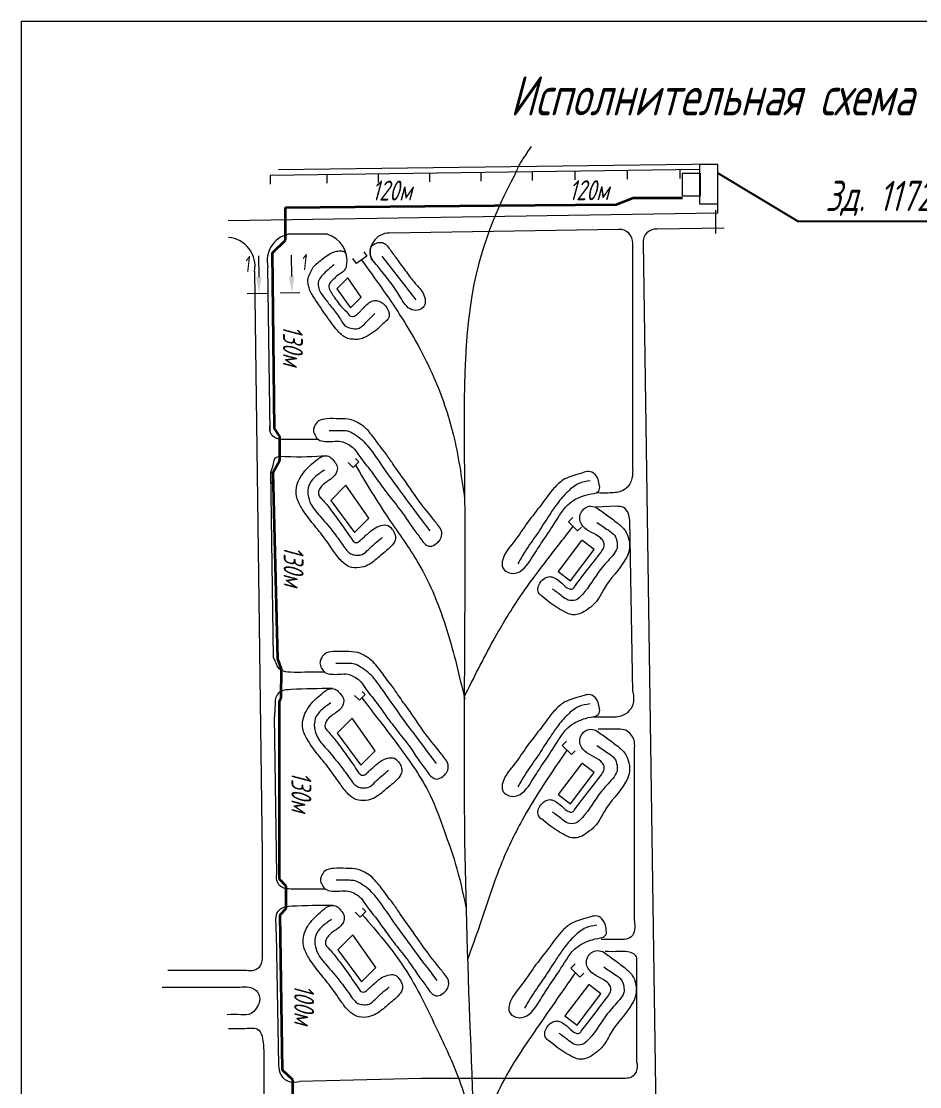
# Model space of a CAD drawing. Header units: millimetres. Extents: x 13096 to 18634, y -492 to 9335.
# Drawn here: x 13145 to 13603, y 1580 to 2123 of the extents above; entities that cross this region are included whole.
import ezdxf
from ezdxf import colors
from ezdxf.entities.mleader import LeaderData, LeaderLine
from ezdxf.enums import TextEntityAlignment as Align
from ezdxf.math import Vec2, Vec3

# ---------------------------------------------------------------- set-up
doc = ezdxf.new("R2010")
doc.units = ezdxf.units.MM
for name, color, linetype, lineweight in [('Линия выноска', 137, 'Continuous', 20), ('Линия связи (Вновь)', 3, 'Continuous', 60), ('Рамка толстая', 7, 'Continuous', 60), ('Строительный', 251, 'Continuous', 13), ('ТаБлица', 253, 'Continuous', 25), ('текст', 7, 'Continuous', 25), ('Элемент эл. схем', 7, 'Continuous', 35)]:
    doc.layers.add(name, color=color, linetype=linetype, lineweight=lineweight)
doc.styles.add('Simplex', font='simplex.shx', dxfattribs={"width": 0.7, "oblique": 15})

# ---------------------------------------------------------------- blocks, each defined once
blk = doc.blocks.new('_None')

msp = doc.modelspace()

# ---------------------------------------------------------------- linework, layer by layer
at = {"color": 18, "lineweight": 20, "true_color": 0x000000}
for points in [[(13490.56937, 2050.43701), (13499.45818, 2050.43701), (13499.45818, 2030.07705), (13490.56937, 2030.07705)], [(13481.74288, 2045.82867), (13490.58756, 2045.82867), (13490.58756, 2034.15806), (13481.74288, 2034.15806)]]:
    msp.add_lwpolyline(points, close=True, dxfattribs=at)
at = {"layer": 'Линия связи (Вновь)', "color": 18, "lineweight": 35, "true_color": 0x000000}
for p, q in [((13447.92591, 2029.88282), (13456.51825, 2033.22043)), ((13456.51825, 2033.22043), (13481.65767, 2033.18655)), ((13279.3612, 2028.39962), (13385.90346, 2029.31743)), ((13279.36666, 2011.62569), (13279.3612, 2028.39962)), ((13385.90346, 2029.31743), (13447.92591, 2029.88282)), ((13272.72419, 2005.17204), (13279.36666, 2011.62569)), ((13273.70527, 1915.71324), (13272.72419, 2005.17204)), ((13276.39633, 1911.59679), (13273.70527, 1915.71324)), ((13276.39633, 1899.51952), (13276.39633, 1911.59679)), ((13273.09342, 1893.45197), (13276.39633, 1899.51952)), ((13275.42832, 1798.17335), (13273.09342, 1893.45197)), ((13277.2137, 1792.9281), (13275.42832, 1798.17335)), ((13277.13248, 1778.37708), (13277.2137, 1792.9281)), ((13276.26515, 1776.84336), (13277.13248, 1778.37708)), ((13276.26515, 1685.75167), (13276.26515, 1776.84336)), ((13279.65004, 1682.32766), (13276.26515, 1685.75167)), ((13279.65004, 1670.8104), (13279.65004, 1682.32766)), ((13276.50909, 1667.71354), (13279.65004, 1670.8104)), ((13277.77921, 1588.4049), (13276.50909, 1667.71354)), ((13282.98985, 1583.53185), (13277.77921, 1588.4049)), ((13282.98985, 1575.16981), (13282.98985, 1583.53185))]:
    msp.add_line(p, q, dxfattribs=at)
at = {"layer": 'Рамка толстая', "color": 18, "lineweight": 20, "true_color": 0x000000}
for q in [(14113.25892, 2123.26936), (13144.63392, 790.14436)]:
    msp.add_line((13144.63392, 2123.26936), q, dxfattribs=at)
at = {"layer": 'Строительный', "color": 18, "lineweight": 20, "true_color": 0x000000}
for p, q in [((13499.45818, 2050.43701), (13275.7881, 2047.46889)), ((13490.56937, 2047.73577), (13271.39915, 2044.66019)), ((13271.5229, 2044.66193), (13271.5229, 2040.25193)), ((13300.44024, 2045.06772), (13300.44024, 2040.65772)), ((13326.57171, 2045.43442), (13326.57171, 2041.02442)), ((13352.70318, 2045.80112), (13352.70318, 2041.39112)), ((13378.83465, 2046.16782), (13378.83465, 2041.75782)), ((13404.96612, 2046.53452), (13404.96612, 2042.12452)), ((13426.8355, 2046.84141), (13426.8355, 2042.43141)), ((13453.38819, 2047.21402), (13453.38819, 2042.80402)), ((13480.36556, 2047.59259), (13480.36556, 2043.18259)), ((13498.64234, 2015.11812), (13498.64234, 2026.89477)), ((13499.45818, 2030.07705), (13499.45818, 2025.38195)), ((13499.45818, 2025.38195), (13250.08462, 2021.5591)), ((13449.06158, 2017.05009), (13332.19059, 2015.321)), ((13502.87113, 2017.81827), (13468.76941, 2017.25467)), ((13300.46777, 2014.68959), (13280.63777, 2014.68959)), ((13456.29365, 1894.65949), (13456.29365, 2010.05714)), ((13461.53734, 2010.26172), (13476.07845, 1029.96655)), ((13319.19929, 2005.64753), (13320.75394, 2003.42666)), ((13315.42434, 1999.69585), (13313.61924, 2002.27451)), ((13320.75394, 2003.42666), (13315.42434, 1999.69585)), ((13328.46689, 2003.45214), (13345.75987, 1981.18962)), ((13263.49262, 1995.66935), (13267.3676, 1698.95312)), ((13271.53347, 1913.79096), (13270.2934, 1997.93414)), ((13311.12817, 1992.51733), (13305.46962, 1986.85878)), ((13317.82348, 1982.64265), (13311.12817, 1992.51733)), ((13305.46962, 1986.85878), (13312.4039, 1977.22306)), ((13312.4039, 1977.22306), (13317.82348, 1982.64265)), ((13311.24817, 1898.24467), (13313.75376, 1895.73909)), ((13313.75376, 1895.73909), (13316.64625, 1898.63157)), ((13316.64625, 1898.63157), (13315.00945, 1900.26838)), ((13273.2281, 1798.80443), (13271.83159, 1893.56248)), ((13310.05845, 1886.66927), (13302.39639, 1879.00721)), ((13321.78083, 1869.97097), (13310.05845, 1886.66927)), ((13302.39639, 1879.00721), (13314.49642, 1862.68657)), ((13447.81317, 1875.94845), (13437.56809, 1875.47522)), ((13314.49642, 1862.68657), (13321.78083, 1869.97097)), ((13423.54607, 1867.96153), (13425.74431, 1870.21444)), ((13456.4008, 1781.30937), (13454.79151, 1868.84742)), ((13428.20242, 1863.41819), (13423.54607, 1867.96153)), ((13430.09565, 1865.35851), (13428.20242, 1863.41819)), ((13314.53278, 1779.55642), (13317.03837, 1777.05083)), ((13317.03837, 1777.05083), (13319.93086, 1779.94332)), ((13319.93086, 1779.94332), (13318.29405, 1781.58012)), ((13274.85707, 1688.2727), (13273.67208, 1768.6785)), ((13313.34306, 1767.98102), (13305.681, 1760.31896)), ((13325.06544, 1751.28272), (13313.34306, 1767.98102)), ((13305.681, 1760.31896), (13317.78103, 1743.99832)), ((13420.40345, 1753.92143), (13422.60169, 1756.17435)), ((13317.78103, 1743.99832), (13325.06544, 1751.28272)), ((13425.05979, 1749.37809), (13420.40345, 1753.92143)), ((13426.95302, 1751.31842), (13425.05979, 1749.37809)), ((13457.1651, 1664.54805), (13457.1651, 1751.91243)), ((13267.3676, 1698.95312), (13267.3676, 1652.60787)), ((13314.8049, 1669.0047), (13317.31049, 1666.49911)), ((13317.31049, 1666.49911), (13320.20298, 1669.3916)), ((13320.20298, 1669.3916), (13318.56618, 1671.0284)), ((13274.54158, 1658.13558), (13275.80573, 1590.94407)), ((13313.61518, 1657.4293), (13305.95312, 1649.76724)), ((13325.33756, 1640.731), (13313.61518, 1657.4293)), ((13305.95312, 1649.76724), (13318.05315, 1633.44659)), ((13318.05315, 1633.44659), (13325.33756, 1640.731)), ((13424.75233, 1640.47262), (13426.95057, 1642.72553)), ((13458.39497, 1592.35361), (13458.39497, 1641.99075)), ((13259.17441, 1639.22787), (13219.27385, 1639.22787)), ((13429.40867, 1635.92928), (13424.75233, 1640.47262)), ((13431.30191, 1637.8696), (13429.40867, 1635.92928)), ((13216.48153, 1630.77783), (13255.95914, 1630.77783)), ((13348.34597, 1584.23176), (13286.39961, 1582.69533)), ((13434.69912, 1584.23176), (13348.34597, 1584.23176))]:
    msp.add_line(p, q, dxfattribs=at)
for points in [[(13430.23206, 1858.46033), (13418.27935, 1842.76207), (13424.5348, 1837.99915), (13436.66986, 1853.9369), (13430.41441, 1858.69982)], [(13430.23206, 1744.72446), (13418.27935, 1729.0262), (13424.5348, 1724.26328), (13436.66986, 1740.20103), (13430.41441, 1744.96395)], [(13433.86065, 1632.10426), (13421.7256, 1616.16651), (13427.98105, 1611.40359), (13440.1161, 1627.34134), (13433.86065, 1632.10426)]]:
    msp.add_lwpolyline(points, dxfattribs=at)
for centre, radius, start, end in [((13449.72076, 2010.49565), 6.58751, 356.1831717, 95.7428842), ((13468.11024, 2010.70023), 6.58751, 84.2571158, 183.8168283), ((13249.19893, 1998.46767), 14.56504, 348.9231227, 85.8692236), ((13283.89894, 2001.10534), 13.97022, 103.4995273, 193.1203426), ((13296.83802, 2001.31364), 13.85969, 348.9529646, 74.8176439), ((13332.31561, 2005.43225), 9.88954, 90.724334, 202.1324937)]:
    msp.add_arc(centre, radius, start, end, dxfattribs=at)
msp.add_open_spline([(13404.45068, 2059.43562), (13395.06364, 2045.25591), (13404.45068, 2059.43562), (13368.1513, 1993.65141), (13371.93329, 1860.77405), (13368.14568, 1688.59428), (13380.10736, 1490.54367), (13378.1932, 1296.71058), (13376.06045, 1162.7757), (13379.64698, 1075.81382), (13389.28079, 1025.13676), (13389.28079, 1025.13676), (13389.28079, 1025.13676), (13389.28079, 1025.13676), (13389.28079, 1025.13676), (13389.28079, 1025.13676), (13389.28079, 1025.13676), (13389.28079, 1025.13676), (13389.28079, 1025.13676)], degree=3, knots=[0, 0, 0, 0, 25.836333109, 49.871244762, 76.873917157, 116.334767859, 166.936096042, 211.721259242, 248.246118291, 257.850777941, 271.152471293, 282.284588503, 290.662390358, 305.749777897, 312.760031631, 324.633986925, 330.142951601, 332.123990533, 332.123990533, 332.123990533, 332.123990533], dxfattribs=at)
for points in [[(13326.32455, 1998.35108), (13337.74441, 1982.84837), (13343.76273, 1976.17949), (13347.55865, 1976.17949), (13349.86009, 1977.88155), (13350.51766, 1980.8079), (13349.44165, 1984.57036), (13344.83509, 1990.35324), (13340.34992, 1996.18618), (13335.23588, 2003.15759), (13331.64401, 2008.10044), (13329.79185, 2009.9526), (13327.66877, 2010.54902), (13325.72598, 2010.13097), (13323.54409, 2008.99626), (13322.42607, 2005.43225), (13323.48509, 2001.87465), (13326.32455, 1998.35108)], [(13310.4409, 1998.65791), (13308.9468, 1995.85742), (13305.46269, 1993.43854), (13304.04061, 1992.01646), (13302.24034, 1990.21619), (13301.39612, 1988.35738), (13302.24034, 1985.64352), (13305.24331, 1981.00343), (13308.29728, 1977.18538), (13310.74679, 1974.73587), (13312.63545, 1972.84721), (13313.96634, 1972.84721), (13315.73793, 1973.76357), (13316.68221, 1974.70785), (13317.95129, 1975.97692), (13319.22031, 1977.24594), (13321.40433, 1979.42996), (13323.98127, 1980.7581), (13326.19026, 1980.7581), (13328.61142, 1979.78125), (13330.0872, 1978.30546), (13331.62311, 1975.88745), (13332.09263, 1974.17654), (13331.62311, 1971.58068), (13330.05894, 1970.01651), (13327.96346, 1967.92103), (13320.22089, 1962.35806), (13316.97299, 1961.11912), (13313.9613, 1961.11912), (13310.99817, 1961.5818), (13308.47283, 1962.90533), (13305.90734, 1965.47081), (13293.31149, 1983.23352), (13291.70549, 1986.0491), (13290.99527, 1988.56632), (13290.86916, 1992.11624), (13292.10773, 1995.25364), (13293.45977, 1997.81951), (13295.79574, 2000.15547), (13301.89794, 2004.61766), (13304.67315, 2005.82154), (13307.33881, 2006.17579), (13309.05505, 2005.82154), (13310.31075, 2004.56585)], [(13318.08914, 2001.56126), (13337.64706, 1973.4519), (13354.80313, 1941.91458), (13364.76411, 1912.69457), (13370.59719, 1879.78605)], [(13304.09868, 1999.1616), (13298.13431, 1993.85375), (13296.37481, 1991.41675), (13295.98442, 1988.5403), (13296.81469, 1985.66384), (13299.33389, 1981.92741), (13303.21278, 1976.97351), (13307.25819, 1971.36514), (13310.25733, 1967.64972), (13313.57638, 1966.611), (13316.13565, 1966.611), (13320.73434, 1970.20657), (13324.77318, 1974.28155)], [(13356.75695, 1866.6913), (13358.59898, 1863.86133), (13358.98093, 1861.65291), (13358.00094, 1858.74068), (13356.17736, 1856.9171), (13353.05362, 1855.5858), (13350.70276, 1856.48331), (13348.16827, 1859.47934), (13344.20339, 1864.84264), (13339.77443, 1871.41202), (13333.38099, 1879.70164), (13327.33978, 1887.67683), (13322.07094, 1894.94743), (13316.52236, 1902.22062), (13313.63843, 1905.98089), (13310.72617, 1907.87382), (13307.70851, 1909.03061), (13303.31154, 1909.03061), (13299.48701, 1909.03061), (13296.11935, 1909.97692), (13294.39748, 1912.16409), (13293.55776, 1914.73087), (13294.09891, 1916.77059), (13295.91917, 1919.3018), (13300.37523, 1920.58451), (13306.70373, 1920.58451), (13312.80998, 1920.04532), (13316.91786, 1918.12848), (13319.91883, 1916.02735), (13322.68562, 1912.9804), (13325.15033, 1909.87546), (13327.53476, 1906.55656), (13330.41597, 1902.85612), (13334.05975, 1897.55078), (13339.48981, 1889.94932), (13348.37895, 1877.28018), (13354.94396, 1869.01148), (13356.75695, 1866.6913)], [(13296.09127, 1909.99712), (13285.84229, 1909.99712), (13278.49895, 1909.99712), (13273.85011, 1910.99144), (13272.04057, 1912.80098), (13271.30035, 1914.60869), (13271.47859, 1917.5153)], [(13353.06486, 1863.42658), (13327.15439, 1898.73263), (13321.22992, 1906.78733), (13317.94941, 1910.06784), (13314.22833, 1912.68933), (13311.26588, 1914.20671), (13308.32159, 1914.4836), (13301.62356, 1914.4836)], [(13300.0041, 1901.71339), (13278.88506, 1901.2285), (13273.66735, 1900.15441), (13273.05355, 1897.86156), (13271.83159, 1893.56248), (13271.92257, 1887.38937)], [(13296.37662, 1900.57424), (13289.14831, 1893.98412), (13286.48691, 1890.0408), (13284.85289, 1885.39943), (13284.85289, 1881.28909), (13287.41583, 1875.28749), (13292.77497, 1867.77864), (13298.67396, 1860.3742), (13303.96555, 1852.90112), (13308.006, 1847.89842), (13311.91486, 1845.17761), (13317.01667, 1844.69485), (13321.1498, 1845.91121), (13327.02354, 1850.20695), (13333.05386, 1855.46592), (13335.20261, 1858.76872), (13335.20261, 1861.20144), (13334.11327, 1863.60216), (13331.54494, 1866.17048), (13327.95649, 1866.17048), (13324.33599, 1864.52656), (13319.9708, 1860.87687), (13318.09989, 1859.16634), (13315.94299, 1857.56193), (13314.71185, 1857.56193), (13313.12959, 1859.14419), (13307.81281, 1866.73361), (13301.88001, 1874.83986), (13297.44569, 1880.10611), (13296.16842, 1881.93148), (13296.16842, 1883.44127), (13297.24409, 1885.6896), (13301.51827, 1889.3014), (13304.48705, 1891.89875), (13305.48414, 1893.84123), (13305.48414, 1896.8351), (13303.81402, 1899.25076), (13301.92323, 1901.14155), (13299.02243, 1901.6552), (13297.00333, 1900.93299), (13296.37662, 1900.57424)], [(13314.92404, 1896.90937), (13331.87241, 1869.69668), (13347.00488, 1847.01945), (13361.56517, 1812.72361), (13370.64464, 1777.64949)], [(13299.1194, 1894.43795), (13294.22945, 1890.74969), (13291.18476, 1886.38072), (13290.76377, 1881.91598), (13292.31848, 1876.95287), (13297.55527, 1870.23842), (13304.08994, 1862.25303), (13308.9159, 1855.71189), (13311.18091, 1852.79492), (13313.19266, 1851.49742), (13315.81559, 1851.06492), (13318.36212, 1851.39565), (13321.57482, 1853.94171), (13328.5827, 1860.10407)], [(13437.81475, 1882.80577), (13432.2599, 1881.56925), (13424.4416, 1877.78215), (13416.25484, 1866.97849), (13409.69367, 1857.16591), (13404.59997, 1849.14015), (13396.42422, 1841.8541), (13392.23241, 1842.4939), (13390.07543, 1844.65088), (13390.07543, 1848.897), (13396.22471, 1858.53965), (13402.65786, 1867.66381), (13409.76378, 1876.92488), (13416.13644, 1885.19009), (13420.83267, 1889.39838), (13428.9252, 1892.4811), (13435.50402, 1893.35358), (13438.35543, 1890.50216), (13439.23008, 1887.30446), (13439.23008, 1884.2799), (13437.81475, 1882.80577)], [(13456.29365, 1894.65949), (13455.44613, 1888.72667), (13452.02463, 1884.45764), (13445.74241, 1882.80577), (13437.81475, 1882.80577)], [(13434.53166, 1888.92587), (13428.88389, 1887.59379), (13423.16599, 1883.41927), (13417.75177, 1877.25731), (13414.01313, 1871.85868), (13407.71095, 1862.1372), (13401.42431, 1852.92489), (13397.70454, 1846.69763)], [(13437.56809, 1875.47522), (13433.89851, 1875.94845), (13431.26265, 1874.4982), (13429.51825, 1871.71089), (13429.51825, 1868.18316), (13430.91079, 1865.79822), (13439.96227, 1859.73648), (13441.49571, 1857.69281), (13441.49571, 1854.97585), (13440.13595, 1852.64206), (13426.61158, 1834.90506), (13425.60757, 1833.90105), (13423.97734, 1833.90105), (13420.1615, 1836.73312), (13415.97027, 1839.6551), (13413.9713, 1840.11597), (13411.5418, 1839.34787), (13409.01297, 1836.81904), (13407.99695, 1833.96284), (13408.51974, 1831.50491), (13409.93372, 1830.09093), (13422.24225, 1821.74582), (13425.00483, 1820.72184), (13427.69978, 1820.72184), (13430.65345, 1821.73418), (13434.31859, 1824.14659), (13438.18057, 1828.00857), (13441.6658, 1833.9004), (13452.63484, 1849.05663), (13454.43816, 1853.45032), (13454.33911, 1858.83855), (13452.58188, 1863.37094), (13448.62166, 1867.33116), (13442.91859, 1871.67802), (13437.56809, 1875.47522)], [(13454.79151, 1868.84742), (13454.00932, 1872.41753), (13451.58981, 1875.31952), (13447.81317, 1875.94845)], [(13370.39731, 1778.70996), (13385.18592, 1807.3863), (13399.93693, 1831.40124), (13411.24991, 1846.78591), (13425.87424, 1865.68986)], [(13438.07072, 1867.68524), (13443.72278, 1863.88774), (13446.99502, 1861.17995), (13448.28409, 1857.67966), (13448.28409, 1854.62581), (13446.07133, 1850.9604), (13439.88843, 1843.71274), (13430.64595, 1830.95422), (13427.03593, 1828.17653), (13423.30418, 1828.17653), (13420.35673, 1830.05023), (13415.36553, 1833.77845)], [(13299.37588, 1791.30887), (13289.12689, 1791.30887), (13281.78356, 1791.30887), (13277.13472, 1792.30319), (13275.32518, 1794.11273), (13274.58495, 1795.92044), (13273.2281, 1798.80443)], [(13360.04155, 1748.00305), (13361.88359, 1745.17308), (13362.26553, 1742.96466), (13361.28555, 1740.05243), (13359.46196, 1738.22885), (13356.33823, 1736.89754), (13353.98736, 1737.79506), (13351.45287, 1740.79109), (13347.488, 1746.15439), (13343.05904, 1752.72376), (13336.66559, 1761.01339), (13330.62439, 1768.98858), (13325.35555, 1776.25918), (13319.80697, 1783.53237), (13316.92304, 1787.29264), (13314.01078, 1789.18557), (13310.99311, 1790.34236), (13306.59615, 1790.34236), (13302.77162, 1790.34236), (13299.40396, 1791.28867), (13297.68209, 1793.47583), (13296.84236, 1796.04262), (13297.38352, 1798.08234), (13299.20378, 1800.61355), (13303.65984, 1801.89625), (13309.98833, 1801.89625), (13316.09459, 1801.35707), (13320.20247, 1799.44023), (13323.20344, 1797.3391), (13325.97023, 1794.29215), (13328.43494, 1791.18721), (13330.81937, 1787.86831), (13333.70058, 1784.16787), (13337.34435, 1778.86253), (13342.77442, 1771.26107), (13351.66356, 1758.59193), (13358.22857, 1750.32323), (13360.04155, 1748.00305)], [(13356.34947, 1744.73833), (13330.439, 1780.04438), (13324.51452, 1788.09908), (13321.23401, 1791.37959), (13317.51294, 1794.00108), (13314.55049, 1795.51845), (13311.60619, 1795.79535), (13304.90817, 1795.79535)], [(13303.28871, 1783.02514), (13282.16966, 1782.54025), (13276.95196, 1781.46616), (13274.65911, 1779.17331), (13273.9901, 1774.85764), (13273.67208, 1768.6785)], [(13299.66122, 1781.88599), (13292.43291, 1775.29587), (13289.77152, 1771.35255), (13288.13749, 1766.71118), (13288.13749, 1762.60084), (13290.70044, 1756.59924), (13296.05958, 1749.09039), (13301.95857, 1741.68595), (13307.25016, 1734.21287), (13311.29061, 1729.21017), (13315.19946, 1726.48936), (13320.30127, 1726.0066), (13324.43441, 1727.22296), (13330.30815, 1731.5187), (13336.33847, 1736.77767), (13338.48722, 1740.08047), (13338.48722, 1742.51319), (13337.39787, 1744.91391), (13334.82955, 1747.48223), (13331.2411, 1747.48223), (13327.62059, 1745.83831), (13323.2554, 1742.18862), (13321.38449, 1740.47809), (13319.22759, 1738.87368), (13317.99646, 1738.87368), (13316.4142, 1740.45594), (13311.09742, 1748.04536), (13305.16462, 1756.1516), (13300.7303, 1761.41786), (13299.45303, 1763.24323), (13299.45303, 1764.75302), (13300.52869, 1767.00135), (13304.80288, 1770.61315), (13307.77166, 1773.2105), (13308.76875, 1775.15298), (13308.76875, 1778.14685), (13307.09863, 1780.56251), (13305.20783, 1782.4533), (13302.30704, 1782.96695), (13300.28794, 1782.24474), (13299.66122, 1781.88599)], [(13318.20865, 1778.22112), (13336.77196, 1753.96896), (13352.96513, 1728.71914), (13360.34285, 1710.17339), (13365.82791, 1693.92777), (13371.28159, 1671.55239)], [(13437.81475, 1769.0699), (13432.2599, 1767.83338), (13424.4416, 1764.04627), (13416.25484, 1753.24262), (13409.69367, 1743.43003), (13404.59997, 1735.40428), (13396.42422, 1728.11822), (13392.23241, 1728.75803), (13390.07543, 1730.91501), (13390.07543, 1735.16113), (13396.22471, 1744.80378), (13402.65786, 1753.92793), (13409.76378, 1763.189), (13416.13644, 1771.45422), (13420.83267, 1775.66251), (13428.9252, 1778.74523), (13435.50402, 1779.6177), (13438.35543, 1776.76629), (13439.23008, 1773.56859), (13439.23008, 1770.54403), (13437.81475, 1769.0699)], [(13456.4008, 1781.30937), (13456.4008, 1774.90554), (13453.66363, 1770.896), (13451.07592, 1769.22378), (13444.29917, 1768.47223), (13436.34202, 1768.47223)], [(13302.40401, 1775.7497), (13297.51406, 1772.06144), (13294.46936, 1767.69247), (13294.04838, 1763.22773), (13295.60309, 1758.26462), (13300.83988, 1751.55017), (13307.37455, 1743.56478), (13312.2005, 1737.02364), (13314.46552, 1734.10667), (13316.47727, 1732.80917), (13319.1002, 1732.37667), (13321.64673, 1732.7074), (13324.85943, 1735.25346), (13331.86731, 1741.41582)], [(13434.53166, 1775.18999), (13428.88389, 1773.85792), (13423.16599, 1769.6834), (13417.75177, 1763.52143), (13414.01313, 1758.12281), (13407.71095, 1748.40133), (13401.42431, 1739.18901), (13397.70454, 1732.96176)], [(13437.56809, 1761.73935), (13433.89851, 1762.21257), (13431.26265, 1760.76233), (13429.51825, 1757.97501), (13429.51825, 1754.44729), (13430.91079, 1752.06234), (13439.96227, 1746.00061), (13441.49571, 1743.95694), (13441.49571, 1741.23998), (13440.13595, 1738.90619), (13426.61158, 1721.16919), (13425.60757, 1720.16518), (13423.97734, 1720.16518), (13420.1615, 1722.99725), (13415.97027, 1725.91923), (13413.9713, 1726.3801), (13411.5418, 1725.61199), (13409.01297, 1723.08317), (13407.99695, 1720.22697), (13408.51974, 1717.76904), (13409.93372, 1716.35506), (13422.24225, 1708.00995), (13425.00483, 1706.98597), (13427.69978, 1706.98597), (13430.65345, 1707.99831), (13434.31859, 1710.41072), (13438.18057, 1714.2727), (13441.6658, 1720.16453), (13452.63484, 1735.32076), (13454.43816, 1739.71444), (13454.33911, 1745.10268), (13452.58188, 1749.63507), (13448.62166, 1753.59529), (13442.91859, 1757.94215), (13437.56809, 1761.73935)], [(13457.1651, 1751.91243), (13457.1651, 1755.79956), (13455.86755, 1758.98617), (13453.51984, 1761.33389), (13449.95224, 1762.28867), (13446.70462, 1762.28867), (13438.64355, 1762.28867)], [(13422.73162, 1751.64976), (13400.75197, 1717.37503), (13389.60872, 1694.44618), (13378.37237, 1662.59646), (13372.0767, 1644.8089)], [(13438.07072, 1753.94936), (13443.72278, 1750.15187), (13446.99502, 1747.44408), (13448.28409, 1743.94379), (13448.28409, 1740.88993), (13446.07133, 1737.22453), (13439.88843, 1729.97686), (13430.64595, 1717.21835), (13427.03593, 1714.44066), (13423.30418, 1714.44066), (13420.35673, 1716.31436), (13415.36553, 1720.04258)], [(13360.31367, 1637.45133), (13362.15571, 1634.62136), (13362.53765, 1632.41294), (13361.55767, 1629.50071), (13359.73408, 1627.67712), (13356.61035, 1626.34582), (13354.25949, 1627.24333), (13351.72499, 1630.23937), (13347.76012, 1635.60267), (13343.33116, 1642.17204), (13336.93771, 1650.46167), (13330.89651, 1658.43685), (13325.62767, 1665.70745), (13320.07909, 1672.98064), (13317.19516, 1676.74092), (13314.2829, 1678.63384), (13311.26523, 1679.79064), (13306.86827, 1679.79064), (13303.04374, 1679.79064), (13299.67608, 1680.73695), (13297.95421, 1682.92411), (13297.11448, 1685.4909), (13297.65564, 1687.53061), (13299.4759, 1690.06182), (13303.93196, 1691.34453), (13310.26045, 1691.34453), (13316.36671, 1690.80535), (13320.47459, 1688.88851), (13323.47556, 1686.78738), (13326.24235, 1683.74042), (13328.70706, 1680.63549), (13331.09149, 1677.31659), (13333.9727, 1673.61615), (13337.61647, 1668.3108), (13343.04654, 1660.70934), (13351.93568, 1648.0402), (13358.50069, 1639.77151), (13360.31367, 1637.45133)], [(13299.648, 1680.75714), (13289.39901, 1680.75714), (13282.05568, 1680.75714), (13277.40684, 1681.75147), (13275.5973, 1683.56101), (13274.85707, 1685.36871), (13274.85707, 1688.2727)], [(13356.62159, 1634.1866), (13330.71112, 1669.49266), (13324.78664, 1677.54735), (13321.50613, 1680.82786), (13317.78506, 1683.44936), (13314.82261, 1684.96673), (13311.87831, 1685.24363), (13305.18029, 1685.24363)], [(13303.56083, 1672.47341), (13282.44178, 1671.98852), (13277.22408, 1670.91444), (13274.93123, 1668.62159), (13274.26222, 1664.30591), (13274.54158, 1658.13558)], [(13299.93335, 1671.33427), (13292.70503, 1664.74415), (13290.04364, 1660.80083), (13288.40961, 1656.15945), (13288.40961, 1652.04911), (13290.97256, 1646.04752), (13296.3317, 1638.53867), (13302.23069, 1631.13422), (13307.52228, 1623.66115), (13311.56273, 1618.65845), (13315.47158, 1615.93764), (13320.5734, 1615.45488), (13324.70653, 1616.67123), (13330.58027, 1620.96697), (13336.61059, 1626.22594), (13338.75934, 1629.52875), (13338.75934, 1631.96147), (13337.66999, 1634.36219), (13335.10167, 1636.93051), (13331.51322, 1636.93051), (13327.89271, 1635.28659), (13323.52752, 1631.6369), (13321.65661, 1629.92636), (13319.49971, 1628.32196), (13318.26858, 1628.32196), (13316.68632, 1629.90422), (13311.36954, 1637.49364), (13305.43674, 1645.59988), (13301.00242, 1650.86613), (13299.72515, 1652.69151), (13299.72515, 1654.20129), (13300.80081, 1656.44963), (13305.075, 1660.06143), (13308.04378, 1662.65878), (13309.04087, 1664.60126), (13309.04087, 1667.59513), (13307.37075, 1670.01078), (13305.47995, 1671.90158), (13302.57916, 1672.41522), (13300.56006, 1671.69302), (13299.93335, 1671.33427)], [(13302.67613, 1665.19798), (13297.78618, 1661.50972), (13294.74149, 1657.14074), (13294.3205, 1652.676), (13295.87521, 1647.7129), (13301.112, 1640.99844), (13307.64667, 1633.01306), (13312.47262, 1626.47192), (13314.73764, 1623.55495), (13316.74939, 1622.25744), (13319.37232, 1621.82494), (13321.91885, 1622.15568), (13325.13155, 1624.70173), (13332.13943, 1630.8641)], [(13318.40862, 1667.75266), (13339.86701, 1640.63217), (13356.93031, 1608.34589), (13368.57578, 1581.39692), (13375.4801, 1555.3096)], [(13441.26099, 1656.21021), (13435.70614, 1654.97369), (13427.88785, 1651.18658), (13419.70109, 1640.38293), (13413.13991, 1630.57034), (13408.04621, 1622.54459), (13399.87046, 1615.25853), (13395.67865, 1615.89834), (13393.52167, 1618.05532), (13393.52167, 1622.30144), (13399.67095, 1631.94409), (13406.1041, 1641.06824), (13413.21002, 1650.32931), (13419.58269, 1658.59452), (13424.27892, 1662.80282), (13432.37144, 1665.88554), (13438.95026, 1666.75801), (13441.80168, 1663.90659), (13442.67632, 1660.7089), (13442.67632, 1657.68433), (13441.26099, 1656.21021)], [(13457.1651, 1664.54805), (13457.1651, 1659.99453), (13455.55809, 1656.46053), (13452.02074, 1655.0902), (13447.18396, 1655.0902), (13440.23284, 1655.0902)], [(13437.9779, 1662.3303), (13432.33014, 1660.99823), (13426.61223, 1656.82371), (13421.19801, 1650.66174), (13417.45937, 1645.26312), (13411.15719, 1635.54164), (13404.87056, 1626.32932), (13401.15079, 1620.10207)], [(13267.3676, 1652.60787), (13267.3676, 1647.05937), (13266.3268, 1641.5649), (13263.54147, 1639.36312), (13259.17441, 1639.22787)], [(13441.01433, 1648.87966), (13437.34475, 1649.35288), (13434.70889, 1647.90263), (13432.9645, 1645.11532), (13432.9645, 1641.5876), (13434.35703, 1639.20265), (13443.40852, 1633.14091), (13444.94195, 1631.09725), (13444.94195, 1628.38029), (13443.58219, 1626.0465), (13430.05782, 1608.3095), (13429.05381, 1607.30549), (13427.42358, 1607.30549), (13423.60774, 1610.13756), (13419.41652, 1613.05954), (13417.41755, 1613.52041), (13414.98804, 1612.7523), (13412.45921, 1610.22348), (13411.44319, 1607.36728), (13411.96598, 1604.90935), (13413.37996, 1603.49537), (13425.68849, 1595.15026), (13428.45107, 1594.12628), (13431.14603, 1594.12628), (13434.09969, 1595.13862), (13437.76483, 1597.55102), (13441.62681, 1601.41301), (13445.11205, 1607.30484), (13456.08108, 1622.46107), (13457.88441, 1626.85475), (13457.78535, 1632.24299), (13456.02812, 1636.77537), (13452.0679, 1640.7356), (13446.36484, 1645.08246), (13441.01433, 1648.87966)], [(13458.39497, 1641.99075), (13458.39497, 1644.25618), (13457.9141, 1646.74065), (13455.30679, 1648.44684), (13449.47614, 1648.8974), (13442.28923, 1648.8974)], [(13441.51696, 1641.08967), (13447.16902, 1637.29218), (13450.44126, 1634.58439), (13451.73033, 1631.0841), (13451.73033, 1628.03024), (13449.51757, 1624.36484), (13443.33467, 1617.11717), (13434.09219, 1604.35866), (13430.48217, 1601.58097), (13426.75042, 1601.58097), (13423.80298, 1603.45467), (13418.81177, 1607.18289)], [(13427.0805, 1638.20095), (13405.97676, 1607.74658), (13386.7489, 1575.41811), (13376.04626, 1540.33345)], [(13255.95914, 1630.77783), (13260.8258, 1630.77783), (13265.25075, 1628.02089), (13266.06453, 1623.63894), (13264.28439, 1619.82794), (13261.78799, 1617.33155), (13256.60013, 1616.72203), (13249.62418, 1616.72203)], [(13250.28544, 1609.75362), (13258.67467, 1609.75362), (13265.67318, 1608.85722), (13267.6083, 1604.49601), (13268.19958, 1596.47153)], [(13268.19958, 1596.47153), (13269.90947, 1543.54446), (13269.44126, 1538.38368), (13267.37285, 1536.31527), (13263.55782, 1535.25502), (13257.25281, 1535.25502)], [(13458.39497, 1592.35361), (13458.39497, 1588.86733), (13455.60792, 1584.9025), (13452.36318, 1584.23176), (13441.4931, 1584.23176), (13434.69912, 1584.23176)], [(13275.80573, 1590.94407), (13276.95373, 1586.11314), (13281.82883, 1582.44446), (13286.39961, 1582.69533)]]:
    msp.add_spline(points, degree=3, dxfattribs=at)
at = {"layer": 'Элемент эл. схем', "color": 18, "lineweight": 20, "true_color": 0x000000}
for p, q in [((13265.45932, 2003.65357), (13265.67126, 1992.88814)), ((13282.17935, 2003.98274), (13282.3913, 1993.21731)), ((13259.83655, 1984.52167), (13269.95786, 1984.72093)), ((13276.55658, 1984.85084), (13286.67789, 1985.05011))]:
    msp.add_line(p, q, dxfattribs=at)
for points in [[(13264.29653, 1992.86107), (13267.046, 1992.9152), (13265.83366, 1984.63974)], [(13281.01656, 1993.19025), (13283.76603, 1993.24438), (13282.55369, 1984.96891)]]:
    msp.add_solid(points, dxfattribs=at)

# ---------------------------------------------------------------- texts
at = {"layer": 'ТаБлица', "color": 18, "lineweight": 20, "true_color": 0x000000, "char_height": 10.164, "width": 275.88, "attachment_point": 5, "style": 'Simplex'}
for insert in [(13333.50407, 2036.96753), (13433.94531, 2037.12462)]:
    msp.add_mtext('120м', dxfattribs=dict(at, insert=insert))
at = {"layer": 'ТаБлица', "color": 18, "lineweight": 20, "true_color": 0x000000, "char_height": 10.164, "width": 275.88, "attachment_point": 5, "rotation": 270, "style": 'Simplex'}
for s, insert in [('130м', (13283.07166, 1957.98596)), ('130м', (13283.42834, 1845.47317)), ('130м', (13287.3981, 1730.43327)), ('100м', (13288.79603, 1621.9954))]:
    msp.add_mtext(s, dxfattribs=dict(at, insert=insert))
at = {"layer": 'текст', "color": 18, "lineweight": 20, "true_color": 0x000000, "style": 'Simplex', "oblique": 15, "width": 0.7}
msp.add_text('Исполнительная схема', height=20, dxfattribs=at).set_placement((13496.69591, 2075.29322), align=Align.CENTER)
at = {"layer": 'текст', "color": 18, "lineweight": 20, "true_color": 0x000000, "char_height": 11.55, "attachment_point": 5, "rotation": 8.5528659, "style": 'Simplex'}
for insert in [(13288.07097, 2000.32109), (13259.08574, 1999.22535)]:
    msp.add_mtext_dynamic_manual_height_columns('{\\H0.7x;1}', width=8.7102084, gutter_width=15, heights=[0], dxfattribs=dict(at, insert=insert))

# ---------------------------------------------------------------- leaders
at = {"layer": 'Линия выноска', "color": 18, "lineweight": 20, "true_color": 0x000000}
ml = msp.add_multileader_mtext('Standard', dxfattribs=at)
ml.set_content('\\pxsm0.75;{\\C256;\\c0;Зд. 1172/8}', color=2, style='Simplex')
ml.set_leader_properties()
ml.set_arrow_properties(name='NONE')
ml.build(insert=Vec2(0, 0))
ml.multileader.update_dxf_attribs({"text_left_attachment_type": 6, "text_right_attachment_type": 6, "dogleg_length": 8.32248, "arrow_head_size": 17.64})
ctx = ml.context
ctx.base_point, ctx.char_height, ctx.arrow_head_size, ctx.landing_gap_size, ctx.plane_origin = Vec3(13545.57244, 2021.37521), 15.435, 17.64, 8.82, Vec3(13612.75095, 2049.17505)
ctx.left_attachment, ctx.right_attachment = 6, 6
notes = []
notes.append((ctx, [(0, (1, 1, 0), (13540.46683, 2021.37521), (1, 0), 5.10561, [(0, [(13499.45818, 2045.92233)], 0, [])])]))
ctx.mtext.insert, ctx.mtext.flow_direction = Vec3(13554.39244, 2041.95521), 5
for ctx, leaders in notes:
    for number, flags, end, landing, length, lines in leaders:
        leader = LeaderData()
        leader.index, (leader.has_last_leader_line, leader.has_dogleg_vector, leader.attachment_direction) = number, flags
        leader.last_leader_point, leader.dogleg_vector, leader.dogleg_length = Vec3(end), Vec3(landing), length
        for number, points, colour, breaks in lines:
            line = LeaderLine()
            line.index, line.vertices, line.color, line.breaks = number, Vec3.list(points), colors.encode_raw_color(colour), breaks
            leader.lines.append(line)
        ctx.leaders.append(leader)

doc.saveas('drawing.dxf')
